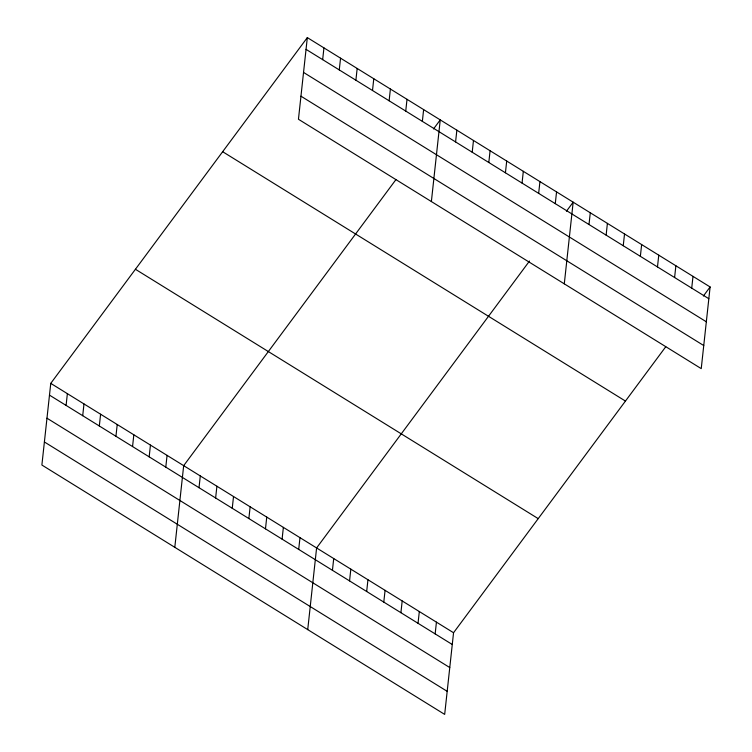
<?xml version="1.0" encoding="UTF-8"?>
<svg xmlns="http://www.w3.org/2000/svg" width="752" height="752" viewBox="0 0 752 752"><rect width="100%" height="100%" fill="white"/><g stroke="black" fill="none" stroke-linecap="round" stroke-linejoin="round"><path stroke-width="1.13" d="M307.324 37.6L298.45 119.258L701.24 368.63L710.114 286.963L307.324 37.6L50.76 383.37L41.886 465.037L444.676 714.4L453.55 632.742L665.764 346.738M66.091 405.413L67.37 393.663M82.711 415.696L83.989 403.946M99.32 425.989L100.599 414.23M115.94 436.273L117.218 424.523M132.559 446.556L133.828 434.806M149.169 456.849L150.447 445.09M165.788 467.133L167.066 455.374M174.802 547.324L183.676 465.667L395.9 179.662M199.017 487.7L200.295 475.95M215.627 497.993L216.905 486.234M232.246 508.277L233.524 496.527M248.865 518.56L250.134 506.81M265.475 528.853L266.753 517.094M322.664 59.643L323.943 47.884M282.094 539.137L283.372 527.378M339.274 69.927L340.553 58.177M298.704 549.421L299.982 537.671M355.893 80.21L357.172 68.46M307.728 629.612L316.601 547.954L529.493 261.047M372.503 90.503L373.782 78.744M332.44 570.307L333.719 558.548M389.122 100.787L390.401 89.027M349.558 580.901L350.836 569.151M405.742 111.07L407.011 99.32M366.675 591.504L367.954 579.745M422.351 121.363L423.63 109.604M383.793 602.098L385.071 590.348M431.375 201.555L440.249 119.888L433.528 128.949M400.919 612.701L402.188 600.942M455.58 141.931L456.859 130.181M418.037 623.295L419.315 611.545M472.2 152.214L473.478 140.464M435.154 633.898L436.433 622.139M488.809 162.507L490.088 150.748M505.429 172.791L506.707 161.041M522.048 183.074L523.317 171.324M538.658 193.367L539.936 181.608M555.277 203.651L556.555 191.892M564.291 283.842L573.165 202.185L566.444 211.237M589.004 224.538L590.282 212.778M606.131 235.132L607.4 223.382M623.248 245.735L624.527 233.975M640.366 256.329L641.644 244.579M657.483 266.922L658.761 255.172M674.6 277.526L675.879 265.766M691.718 288.119L692.996 276.369M703.393 296.025L710.114 286.963M306.045 49.35L708.835 298.723M303.545 72.427L706.335 321.79M300.96 96.19L703.75 345.553M222.658 151.707L625.448 401.07M135.426 269.272L538.216 518.636M50.76 383.37L453.55 632.742M49.482 395.129L452.272 644.492M46.972 418.197L449.762 667.56M44.387 441.969L447.186 691.332"/></g></svg>
